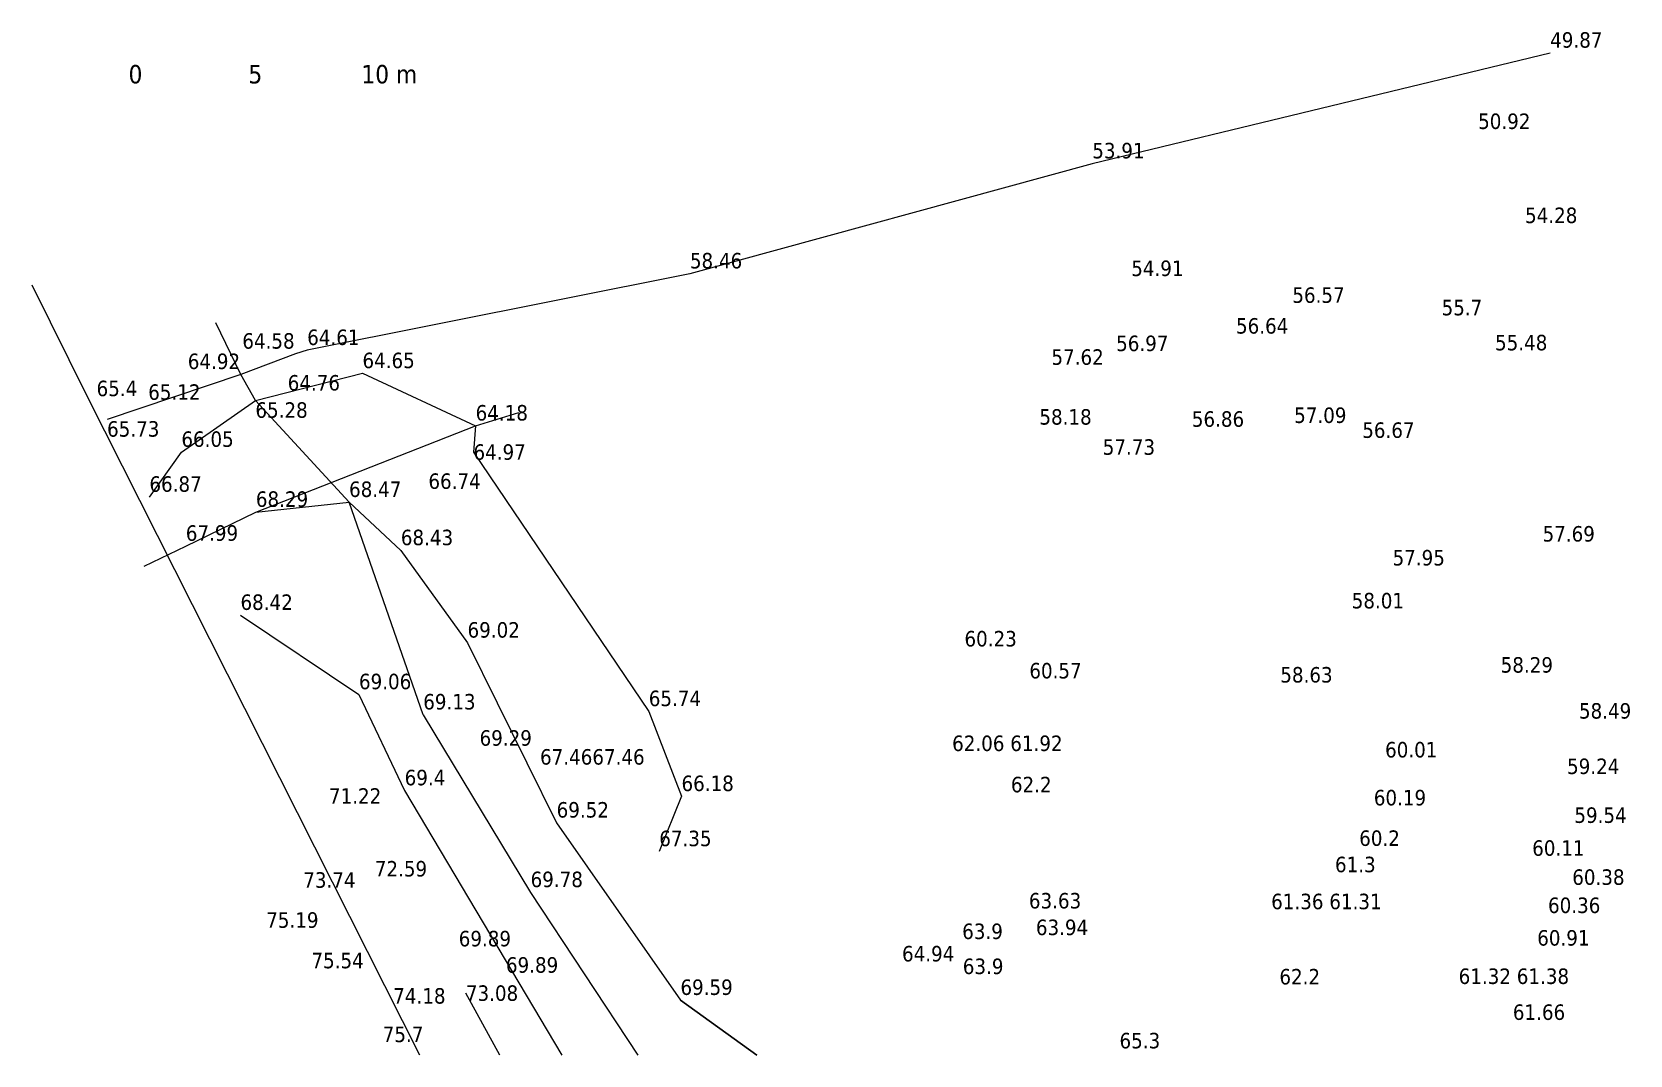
# Model space of a CAD drawing. Header units: millimetres. Extents: x 600 to 11093, y 468 to 7188.
import ezdxf

# ---------------------------------------------------------------- set-up
doc = ezdxf.new("R2010")
doc.units = ezdxf.units.MM
doc.layers.add('PDF_Geometry', color=7, linetype='Continuous', true_color=0xee3518)
doc.layers.add('PDF_Text', color=7, linetype='Continuous')
doc.styles.add('PDF Tahoma', font='tahoma.ttf')

msp = doc.modelspace()

# ---------------------------------------------------------------- linework, layer by layer
at = {"layer": 'PDF_Geometry', "color": 7, "lineweight": 0}
for points in [[(10569, 7050), (7562, 6323), (4920, 5600), (2407, 5097), (2331, 5073), (1972, 4939), (1093, 4643)], [(10569, 7050), (7562, 6323), (4920, 5600), (2407, 5097), (2331, 5073), (1972, 4939), (1093, 4643)], [(3147, 468), (964, 4792), (600, 5524)], [(3147, 468), (964, 4792), (600, 5524)], [(3147, 468), (964, 4792), (600, 5524)], [(3169, 2703), (2682, 4099), (2067, 4768), (1972, 4939), (1807, 5277)], [(3169, 2703), (2682, 4099), (2067, 4768), (1972, 4939), (1807, 5277)], [(1371, 4133), (1581, 4428), (2067, 4768), (2770, 4946), (3513, 4601), (3499, 4428), (4650, 2725), (4865, 2168), (4719, 1806)], [(1371, 4133), (1581, 4428), (2067, 4768), (2770, 4946), (3513, 4601), (3499, 4428), (4650, 2725), (4865, 2168), (4719, 1806)], [(1371, 4133), (1581, 4428), (2067, 4768), (2770, 4946), (3513, 4601), (3499, 4428), (4650, 2725), (4865, 2168), (4719, 1806)], [(1336, 3680), (1610, 3811), (2070, 4034), (3513, 4601), (3796, 4689)], [(1336, 3680), (1610, 3811), (2070, 4034), (3513, 4601), (3796, 4689)], [(1610, 3811), (2070, 4034), (2682, 4099), (3022, 3782), (3460, 3175), (4045, 1993), (4858, 828), (5359, 468)], [(1969, 3358), (2747, 2837), (3047, 2205), (4080, 468)], [(1969, 3358), (2747, 2837), (3047, 2205)], [(1969, 3358), (2747, 2837), (3047, 2205)], [(3169, 2703), (3874, 1536), (4578, 468)], [(3673, 468), (3449, 874)], [(5359, 468), (4858, 828)], [(5359, 468), (4858, 828)]]:
    msp.add_lwpolyline(points, dxfattribs=at)

# ---------------------------------------------------------------- texts
at = {"layer": 'PDF_Text', "color": 7, "lineweight": 0, "attachment_point": 7, "style": 'PDF Tahoma'}
for s, insert, char_height in [('49.87', (10569, 7083), 101.7), ('0', (1234, 6848), 121), ('5', (2021, 6848), 121), ('10 m', (2763, 6848), 121.1), ('50.92', (10096, 6549), 101.7), ('53.91', (7562, 6356), 101.7), ('54.28', (10404, 5931), 101.7), ('58.46', (4920, 5633), 101.7), ('54.91', (7818, 5583), 101.7), ('56.57', (8876, 5407), 101.7), ('55.7', (9856, 5325), 101.7), ('56.64', (8506, 5205), 101.7), ('64.58', (1981, 5106), 101.7), ('64.61', (2407, 5130), 101.7), ('56.97', (7719, 5090), 101.7), ('55.48', (10207, 5095), 101.7), ('64.92', (1623, 4972), 101.7), ('64.65', (2770, 4978), 101.7), ('57.62', (7294, 5000), 101.7), ('64.76', (2279, 4831), 101.7), ('65.4', (1024, 4794), 101.7), ('65.12', (1363, 4770), 101.7), ('65.28', (2067, 4652), 101.7), ('64.18', (3513, 4634), 101.7), ('57.09', (8888, 4618), 101.7), ('65.73', (1093, 4528), 101.7), ('58.18', (7215, 4607), 101.7), ('56.86', (8216, 4593), 101.7), ('56.67', (9335, 4520), 101.7), ('66.05', (1581, 4461), 101.7), ('57.73', (7631, 4409), 101.7), ('64.97', (3499, 4376), 101.7), ('66.87', (1371, 4166), 101.7), ('68.47', (2682, 4132), 101.7), ('66.74', (3203, 4185), 101.7), ('68.29', (2070, 4067), 101.7), ('67.99', (1610, 3844), 101.7), ('68.43', (3022, 3815), 101.7), ('57.69', (10519, 3839), 101.7), ('57.95', (9534, 3682), 101.7), ('68.42', (1969, 3390), 101.7), ('58.01', (9266, 3400), 101.7), ('69.02', (3460, 3208), 101.7), ('60.23', (6723, 3150), 101.7), ('60.57', (7149, 2940), 101.7), ('58.29', (10244, 2978), 101.7), ('69.06', (2747, 2869), 101.7), ('58.63', (8797, 2913), 101.7), ('69.13', (3169, 2736), 101.7), ('65.74', (4650, 2758), 101.7), ('58.49', (10758, 2676), 101.7), ('69.29', (3539, 2498), 101.7), ('62.06 61.92', (6642, 2463), 101.73), ('60.01', (9485, 2421), 101.7), ('67.4667.46', (3936, 2374), 101.7), ('59.24', (10680, 2312), 101.7), ('69.4', (3047, 2238), 101.7), ('71.22', (2550, 2119), 101.7), ('66.18', (4865, 2200), 101.7), ('62.2', (7028, 2192), 101.7), ('60.19', (9411, 2106), 101.7), ('69.52', (4045, 2026), 101.7), ('59.54', (10728, 1991), 101.7), ('67.35', (4719, 1838), 101.7), ('60.2', (9315, 1840), 101.7), ('60.11', (10451, 1775), 101.7), ('72.59', (2851, 1639), 101.7), ('61.3', (9156, 1667), 101.7), ('60.38', (10714, 1584), 101.7), ('73.74', (2381, 1565), 101.7), ('69.78', (3874, 1569), 101.7), ('63.63', (7146, 1429), 101.7), ('61.36 61.31', (8737, 1424), 101.73), ('60.36', (10555, 1399), 101.7), ('75.19', (2138, 1302), 101.7), ('69.89', (3402, 1180), 101.7), ('63.9', (6708, 1228), 101.7), ('63.94', (7192, 1254), 101.7), ('60.91', (10484, 1185), 101.7), ('64.94', (6313, 1081), 101.7), ('75.54', (2435, 1036), 101.7), ('69.89', (3712, 1007), 101.7), ('63.9', (6712, 998), 101.7), ('69.59', (4858, 861), 101.7), ('62.2', (8791, 930), 101.7), ('61.32 61.38', (9968, 933), 101.73), ('74.18', (2972, 804), 101.7), ('73.08', (3449, 822), 101.7), ('61.66', (10324, 697), 101.7), ('75.7', (2903, 551), 101.7), ('65.3', (7741, 510), 101.7)]:
    msp.add_mtext(s, dxfattribs=dict(at, insert=insert, char_height=char_height))

doc.saveas('drawing.dxf')
